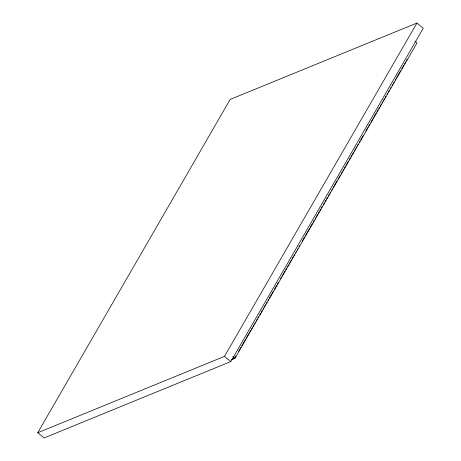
<?xml version="1.0" encoding="UTF-8"?>
<svg xmlns="http://www.w3.org/2000/svg" width="461" height="461" viewBox="0 0 461 461"><rect width="100%" height="100%" fill="white"/><g stroke="black" fill="none" stroke-linecap="round" stroke-linejoin="round"><path stroke-width="0.69" d="M37.744 432.735L230.183 99.42L416.928 23.05L423.256 28.265L230.817 361.58L44.072 437.95L37.744 432.735L224.49 356.365L416.928 23.05M236.02 355.829L234.586 358.318L231.918 359.407M238.539 351.472L241.057 347.116M241.771 345.871L245.725 339.019M246.445 337.775L248.963 333.418M249.683 332.174L250.761 330.307M251.476 329.062L252.196 327.817M252.916 326.572L253.994 324.705M254.714 323.461L255.434 322.21M256.149 320.965L257.226 319.098M257.947 317.854L258.667 316.609M259.745 314.742L260.465 313.497M261.18 312.253L262.263 310.386M262.977 309.141L263.698 307.896M264.418 306.651L265.496 304.784M266.216 303.54L266.931 302.295M268.014 300.422L268.728 299.177M269.449 297.933L273.402 291.087M274.479 289.22L276.635 285.486M277.355 284.241L278.432 282.374M280.593 278.634L281.671 276.767M282.386 275.522L284.904 271.166M285.624 269.921L286.702 268.054M287.422 266.81L288.137 265.565M288.857 264.32L289.934 262.453M290.655 261.203L291.375 259.958M292.09 258.713L293.173 256.846M293.888 255.601L294.608 254.357M295.685 252.49L296.406 251.245M297.126 250L297.841 248.756M298.918 246.889L299.638 245.644M302.157 241.287L304.669 236.925M305.389 235.68L309.343 228.835M310.063 227.59L312.581 223.233M313.296 221.989L314.373 220.116M315.094 218.871L315.814 217.627M316.534 216.382L317.612 214.515M318.332 213.27L319.047 212.025M319.767 210.781L320.844 208.914M321.565 207.669L322.285 206.424M323.363 204.557L324.077 203.313M324.798 202.068L325.875 200.201M326.595 198.95L327.316 197.706M328.393 195.839L329.114 194.594M329.828 193.349L330.549 192.104M331.626 190.237L332.346 188.993M333.067 187.748L337.02 180.902M338.097 179.029L340.253 175.295M340.973 174.051L342.05 172.184M342.771 170.939L343.491 169.694M344.206 168.449L345.283 166.582M346.004 165.338L348.522 160.981M349.236 159.737L350.32 157.864M351.034 156.619L351.755 155.374M352.475 154.13L353.552 152.263M354.273 151.018L354.987 149.773M355.708 148.528L356.785 146.661M357.505 145.417L358.226 144.172M359.303 142.305L360.024 141.06M360.738 139.816L363.256 135.453M365.775 131.097L367.93 127.363M368.65 126.118L369.728 124.251M370.805 122.384L372.961 118.65M373.681 117.399L376.193 113.043M376.914 111.798L377.991 109.931M378.712 108.687L379.432 107.442M380.146 106.197L381.23 104.33M381.944 103.085L382.665 101.841M383.385 100.596L384.462 98.729M385.183 97.478L385.897 96.234M386.975 94.367L387.695 93.122M388.416 91.877L389.136 90.633M390.213 88.766L390.934 87.521M392.011 85.654L392.726 84.409M393.446 83.164L394.167 81.92M395.244 80.053L395.964 78.808M396.685 77.557L400.638 70.712M401.715 68.845L403.871 65.11M404.591 63.866L405.668 61.999M406.389 60.754L407.103 59.509M231.629 359.666L234.954 358.306L417.067 42.879L414.9 41.092M232.788 356.52L234.954 358.306M224.49 356.365L230.817 361.58"/></g></svg>
